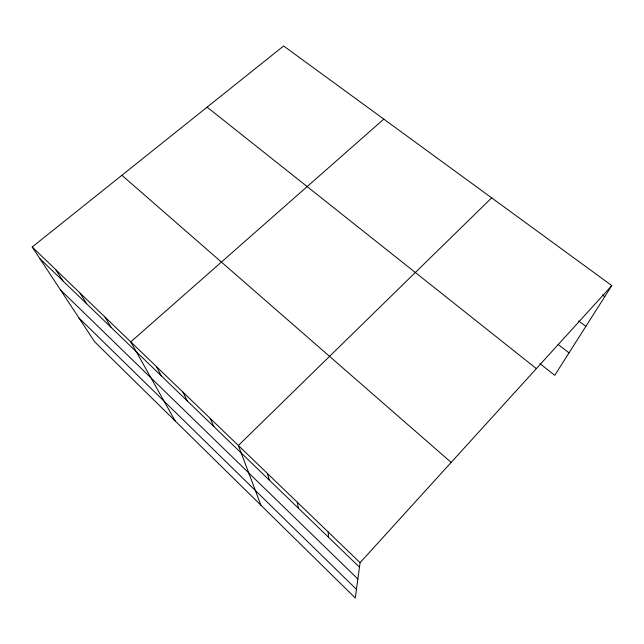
<?xml version="1.0" encoding="UTF-8"?>
<svg xmlns="http://www.w3.org/2000/svg" width="644" height="644" viewBox="0 0 644 644"><rect width="100%" height="100%" fill="white"/><g stroke="black" fill="none" stroke-linecap="round" stroke-linejoin="round"><path stroke-width="0.97" d="M611.8 285.574L360.077 562.679L355.295 598.01L94.628 341.763L32.2 246.99L283.626 45.99L611.8 285.574L554.734 375.339L539.922 363.627M491.662 197.869L238.377 445.495L260.933 505.25M383.8 119.124L130.764 341.892L175.176 420.943M602.357 294.888L604.756 296.659M578.65 320.921L585.863 326.379M558.018 344.347L569.014 352.872M207.118 107.154L536.371 368.61M121.901 175.281L451.162 462.408M32.2 246.99L360.077 562.679M39.856 258.606L359.473 567.163M60.447 289.881L357.871 579.012M78.906 317.903L356.462 589.373M55.787 269.699L62.951 280.905M80.057 293.068L86.699 303.831M105.036 317.122L111.13 327.418M156.484 366.653L161.378 375.927M182.968 392.148L187.211 400.866M210.25 418.423L213.808 426.545M267.373 473.421L269.425 480.231M297.295 502.231L298.518 508.317M328.182 531.968L328.521 537.273"/></g></svg>
